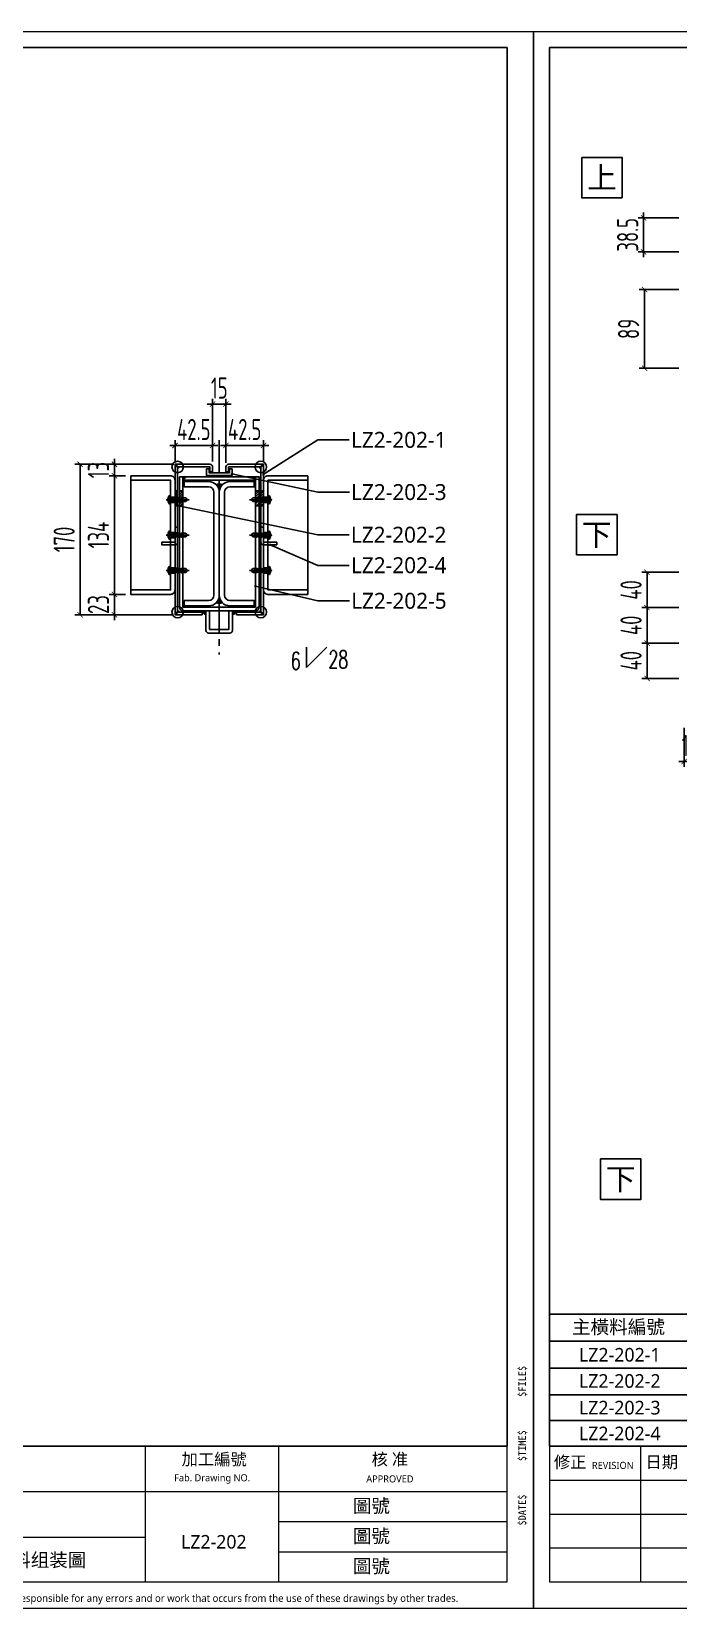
# Model space of a CAD drawing. Extents: x -3378 to 102197, y -3799 to 48702.
# Drawn here: x 10831 to 11562, y 5427 to 7209 of the extents above; entities that cross this region are included whole.
import ezdxf
from ezdxf import colors
from ezdxf.entities.mleader import LeaderData, LeaderLine
from ezdxf.enums import TextEntityAlignment as Align
from ezdxf.math import Vec2, Vec3

# ---------------------------------------------------------------- set-up
doc = ezdxf.new("R2010")
doc.units = 0
doc.set_wipeout_variables(frame=1)
doc.linetypes.add('CENTER', pattern=[2, 1.25, -0.25, 0.25, -0.25])
for name, color, linetype in [('ARR', 6, 'Continuous'), ('DIM', 173, 'Continuous'), ('GM_ANNO_LABL', 4, 'Continuous'), ('GM_ANNO_TEXT', 7, 'Continuous'), ('GM_FILL', 253, 'Continuous'), ('Weld  焊缝', 55, 'Continuous'), ('WELDING', 8, 'Continuous'), ('中心線 CENTER', 6, 'CENTER'), ('剖面線 HATCH', 251, 'Continuous'), ('螺絲 固定五金 FASTENERS', 124, 'Continuous'), ('視覺模型鋁擠型暫替', 4, 'Continuous'), ('註解NOTE', 60, 'Continuous'), ('金屬面材 METAL PANEL', 2, 'Continuous'), ('鋼件', 6, 'Continuous'), ('鐵件', 6, 'Continuous'), ('镀锌钢板', 3, 'Continuous')]:
    doc.layers.add(name, color=color, linetype=linetype)
doc.layers.add('GM_CNST', color=171, linetype='Continuous', lineweight=5, plot=False)
doc.styles.add('CHINESE', font='ros1.shx', dxfattribs={"width": 0.75, "bigfont": 'hztxt.shx'})
doc.styles.add('GM', font='')
doc.styles.get("Standard").update_dxf_attribs({"font": 'romans.shx', "bigfont": 'chinese.shx'})
doc.styles.get('GM').set_extended_font_data('Microsoft JhengHei')
doc.dimstyles.new('F-06', dxfattribs={"dimscale": 6, "dimtxt": 4, "dimasz": 1, "dimexe": 1, "dimexo": 1, "dimgap": 1, "dimtad": 1, "dimdec": 1, "dimzin": 12, "dimdsep": 46, "dimtxsty": 'CHINESE', "dimblk": 'ARCHTICK', "dimcen": 0, "dimclrd": 4, "dimclre": 4, "dimclrt": 1, "dimadec": 0, "dimazin": 3, "dimtfac": 1, "dimtdec": 1, "dimtix": 1, "dimtmove": 2, "dimatfit": 3, "dimfxl": 1, "dimtolj": 1, "dimtzin": 0, "dimarcsym": 0})
pattern_1 = [(45, (6348.55736, -59137.15586), (-0.561266008, 0.561266008), [])]
pattern_2 = [(45.4, (187416.2813, -287724.1997), (-1.356409618, 1.337601566), [])]

# ---------------------------------------------------------------- blocks, each defined once
blk = doc.blocks.new('_ArchTick')
at = {"color": 0, "linetype": 'ByBlock', "const_width": 0.15}
blk.add_lwpolyline([(-0.5, -0.5), (0.5, 0.5)], dxfattribs=at)
blk = doc.blocks.new('*D1174')
at = {"layer": 'Defpoints', "color": 0, "ltscale": 10, "transparency": 16777216}
for p in [(11036.1, 6741.5), (10993.6, 6717.2), (11036.1, 6717.2)]:
    blk.add_point(p, dxfattribs=at)
at = {"layer": 'DIM', "color": 4, "lineweight": -2, "ltscale": 10, "transparency": 16777216}
for p, q in [((10993.6, 6741.5), (10987.6, 6741.5)), ((10993.6, 6723.2), (10993.6, 6747.5)), ((10993.6, 6741.5), (11036.1, 6741.5)), ((11036.1, 6723.2), (11036.1, 6747.5)), ((11036.1, 6741.5), (11042.1, 6741.5))]:
    blk.add_line(p, q, dxfattribs=at)
at = {"layer": 'DIM', "color": 4, "lineweight": -2, "ltscale": 10, "transparency": 16777216, "xscale": 6, "yscale": 6, "zscale": 6}
blk.add_blockref('_ArchTick', (10993.6, 6741.5), dxfattribs=at)
at = {"layer": 'DIM', "color": 4, "lineweight": -2, "ltscale": 10, "transparency": 16777216, "xscale": 6, "yscale": 6, "zscale": 6, "rotation": 180}
blk.add_blockref('_ArchTick', (11036.1, 6741.5), dxfattribs=at)
at = {"layer": 'DIM', "color": 1, "ltscale": 10, "transparency": 16777216, "insert": (11014.8, 6759.5), "char_height": 24, "attachment_point": 5, "style": 'CHINESE'}
blk.add_mtext('\\A1;42.5', dxfattribs=at)
blk = doc.blocks.new('*D1175')
at = {"layer": 'Defpoints', "color": 0, "ltscale": 10, "transparency": 16777216}
for p in [(11051.1, 6788.3), (11036.1, 6717.2), (11051.1, 6717.2)]:
    blk.add_point(p, dxfattribs=at)
at = {"layer": 'DIM', "color": 4, "lineweight": -2, "ltscale": 10, "transparency": 16777216}
for p, q in [((11036.1, 6723.2), (11036.1, 6794.3)), ((11051.1, 6723.2), (11051.1, 6794.3)), ((11036.1, 6788.3), (11030.1, 6788.3)), ((11036.1, 6788.3), (11051.1, 6788.3)), ((11051.1, 6788.3), (11057.1, 6788.3))]:
    blk.add_line(p, q, dxfattribs=at)
at = {"layer": 'DIM', "color": 4, "lineweight": -2, "ltscale": 10, "transparency": 16777216, "xscale": 6, "yscale": 6, "zscale": 6}
blk.add_blockref('_ArchTick', (11036.1, 6788.3), dxfattribs=at)
at = {"layer": 'DIM', "color": 4, "lineweight": -2, "ltscale": 10, "transparency": 16777216, "xscale": 6, "yscale": 6, "zscale": 6, "rotation": 180}
blk.add_blockref('_ArchTick', (11051.1, 6788.3), dxfattribs=at)
at = {"layer": 'DIM', "color": 1, "ltscale": 10, "transparency": 16777216, "insert": (11043.6, 6806.3), "char_height": 24, "attachment_point": 5, "style": 'CHINESE'}
blk.add_mtext('\\A1;15', dxfattribs=at)
blk = doc.blocks.new('*D1176')
at = {"layer": 'Defpoints', "color": 0, "ltscale": 10, "transparency": 16777216}
for p in [(11093.6, 6741.5), (11051.1, 6716), (11093.6, 6717.2)]:
    blk.add_point(p, dxfattribs=at)
at = {"layer": 'DIM', "color": 4, "lineweight": -2, "ltscale": 10, "transparency": 16777216}
for p, q in [((11051.1, 6741.5), (11045.1, 6741.5)), ((11051.1, 6722), (11051.1, 6747.5)), ((11051.1, 6741.5), (11093.6, 6741.5)), ((11093.6, 6723.2), (11093.6, 6747.5)), ((11093.6, 6741.5), (11099.6, 6741.5))]:
    blk.add_line(p, q, dxfattribs=at)
at = {"layer": 'DIM', "color": 4, "lineweight": -2, "ltscale": 10, "transparency": 16777216, "xscale": 6, "yscale": 6, "zscale": 6}
blk.add_blockref('_ArchTick', (11051.1, 6741.5), dxfattribs=at)
at = {"layer": 'DIM', "color": 4, "lineweight": -2, "ltscale": 10, "transparency": 16777216, "xscale": 6, "yscale": 6, "zscale": 6, "rotation": 180}
blk.add_blockref('_ArchTick', (11093.6, 6741.5), dxfattribs=at)
at = {"layer": 'DIM', "color": 1, "ltscale": 10, "transparency": 16777216, "insert": (11072.3, 6759.5), "char_height": 24, "attachment_point": 5, "style": 'CHINESE'}
blk.add_mtext('\\A1;42.5', dxfattribs=at)
blk = doc.blocks.new('_Dot')
at = {"color": 0, "linetype": 'ByBlock', "lineweight": -2}
blk.add_line((-0.5, 0), (-1, 0), dxfattribs=at)
at = {"color": 0, "linetype": 'ByBlock', "const_width": 0.5}
blk.add_lwpolyline([(-0.25, 0, 1), (0.25, 0, 1)], format="xyb", close=True, dxfattribs=at)
blk = doc.blocks.new('A$C38ab07c7')
at = {"layer": '視覺模型鋁擠型暫替', "color": 1, "linetype": 'Continuous'}
for centre in [(22, -2.1, 0), (62, -2.1, 0), (102, -2.1, 0)]:
    blk.add_arc(centre, 3.68, 35.426, 144.574, dxfattribs=at)
at = {"layer": '金屬面材 METAL PANEL', "color": 6, "linetype": 'Continuous'}
blk.add_lwpolyline([(-5, -45), (-5, 0, -0.414214), (0, 5), (124, 5, -0.414214), (129, 0), (129, -45), (124, -45), (124, 0), (0, 0), (0, -45)], format="xyb", close=True, dxfattribs=at)
at = {"layer": '金屬面材 METAL PANEL', "elevation": 0}
for points in [[(19, 0), (19, 5), (25, 5), (25, 0)], [(59, 0), (59, 5), (65, 5), (65, 0)], [(99, 0), (99, 5), (105, 5), (105, 0)]]:
    blk.add_lwpolyline(points, close=True, dxfattribs=at)
at = {"layer": '金屬面材 METAL PANEL', "color": 6, "linetype": 'Continuous'}
blk.add_lwpolyline([(0, -45), (124, -45)], dxfattribs=at)
blk = doc.blocks.new('*D1120')
at = {"layer": 'Defpoints', "color": 0, "ltscale": 10, "transparency": 16777216}
for p in [(10998.3, 6720.2), (10925.1, 6707.2), (10943.6, 6707.2)]:
    blk.add_point(p, dxfattribs=at)
at = {"layer": 'DIM', "color": 4, "lineweight": -2, "ltscale": 10, "transparency": 16777216}
for p, q in [((10992.3, 6720.2), (10919.1, 6720.2)), ((10925.1, 6720.2), (10925.1, 6726.2)), ((10925.1, 6720.2), (10925.1, 6707.2)), ((10937.6, 6707.2), (10919.1, 6707.2)), ((10925.1, 6707.2), (10925.1, 6701.2))]:
    blk.add_line(p, q, dxfattribs=at)
at = {"layer": 'DIM', "color": 4, "lineweight": -2, "ltscale": 10, "transparency": 16777216, "xscale": 6, "yscale": 6, "zscale": 6}
for p, rotation in [((10925.1, 6720.2), 270), ((10925.1, 6707.2), 90)]:
    blk.add_blockref('_ArchTick', p, dxfattribs=dict(at, rotation=rotation))
at = {"layer": 'DIM', "color": 1, "ltscale": 10, "transparency": 16777216, "insert": (10907.1, 6713.7), "char_height": 24, "attachment_point": 5, "rotation": 90, "style": 'CHINESE'}
blk.add_mtext('\\A1;13', dxfattribs=at)
blk = doc.blocks.new('*D1121')
at = {"layer": 'Defpoints', "color": 0, "ltscale": 10, "transparency": 16777216}
for p in [(10943.6, 6707.2), (10925.1, 6573.2), (10943.6, 6573.2)]:
    blk.add_point(p, dxfattribs=at)
at = {"layer": 'DIM', "color": 4, "lineweight": -2, "ltscale": 10, "transparency": 16777216}
for p, q in [((10937.6, 6707.2), (10919.1, 6707.2)), ((10925.1, 6707.2), (10925.1, 6573.2)), ((10937.6, 6573.2), (10919.1, 6573.2))]:
    blk.add_line(p, q, dxfattribs=at)
at = {"layer": 'DIM', "color": 4, "lineweight": -2, "ltscale": 10, "transparency": 16777216, "xscale": 6, "yscale": 6, "zscale": 6}
for p, rotation in [((10925.1, 6707.2), 90), ((10925.1, 6573.2), 270)]:
    blk.add_blockref('_ArchTick', p, dxfattribs=dict(at, rotation=rotation))
at = {"layer": 'DIM', "color": 1, "ltscale": 10, "transparency": 16777216, "insert": (10907.1, 6640.2), "char_height": 24, "attachment_point": 5, "rotation": 90, "style": 'CHINESE'}
blk.add_mtext('\\A1;134', dxfattribs=at)
blk = doc.blocks.new('*D1122')
at = {"layer": 'Defpoints', "color": 0, "ltscale": 10, "transparency": 16777216}
for p in [(10943.6, 6573.2), (10925.1, 6550.2), (10997.8, 6550.2)]:
    blk.add_point(p, dxfattribs=at)
at = {"layer": 'DIM', "color": 4, "lineweight": -2, "ltscale": 10, "transparency": 16777216}
for p, q in [((10925.1, 6573.2), (10925.1, 6579.2)), ((10937.6, 6573.2), (10919.1, 6573.2)), ((10925.1, 6573.2), (10925.1, 6550.2)), ((10991.8, 6550.2), (10919.1, 6550.2)), ((10925.1, 6550.2), (10925.1, 6544.2))]:
    blk.add_line(p, q, dxfattribs=at)
at = {"layer": 'DIM', "color": 4, "lineweight": -2, "ltscale": 10, "transparency": 16777216, "xscale": 6, "yscale": 6, "zscale": 6}
for p, rotation in [((10925.1, 6573.2), 270), ((10925.1, 6550.2), 90)]:
    blk.add_blockref('_ArchTick', p, dxfattribs=dict(at, rotation=rotation))
at = {"layer": 'DIM', "color": 1, "ltscale": 10, "transparency": 16777216, "insert": (10907.1, 6561.7), "char_height": 24, "attachment_point": 5, "rotation": 90, "style": 'CHINESE'}
blk.add_mtext('\\A1;23', dxfattribs=at)
blk = doc.blocks.new('*D1123')
at = {"layer": 'Defpoints', "color": 0, "ltscale": 10, "transparency": 16777216}
for p in [(10886.3, 6720.2), (10945.6, 6720.2), (10945.4, 6550.2)]:
    blk.add_point(p, dxfattribs=at)
at = {"layer": 'DIM', "color": 4, "lineweight": -2, "ltscale": 10, "transparency": 16777216}
for p, q in [((10939.6, 6720.2), (10880.3, 6720.2)), ((10886.3, 6550.2), (10886.3, 6720.2)), ((10939.4, 6550.2), (10880.3, 6550.2))]:
    blk.add_line(p, q, dxfattribs=at)
at = {"layer": 'DIM', "color": 4, "lineweight": -2, "ltscale": 10, "transparency": 16777216, "xscale": 6, "yscale": 6, "zscale": 6}
for p, rotation in [((10886.3, 6720.2), 90), ((10886.3, 6550.2), 270)]:
    blk.add_blockref('_ArchTick', p, dxfattribs=dict(at, rotation=rotation))
at = {"layer": 'DIM', "color": 1, "ltscale": 10, "transparency": 16777216, "insert": (10868.3, 6635.2), "char_height": 24, "attachment_point": 5, "rotation": 90, "style": 'CHINESE'}
blk.add_mtext('\\A1;170', dxfattribs=at)
blk = doc.blocks.new('A$C20AE7E0D')
at = {"layer": 'ARR', "color": 0, "linetype": 'CENTER', "ltscale": 0.87}
blk.add_line((21, 0), (-5.1, 0), dxfattribs=at)
at = {"layer": 'ARR', "color": 0, "linetype": 'ByBlock', "ltscale": 0.3}
for p, q in [((-1.6, -4.5), (-1.6, 4.5)), ((0.5, 2.2), (1.1, 1.9)), ((0.7, 2.1), (1.6, -2.5)), ((1.9, 1.9), (1.1, 1.9)), ((2.2, 2.5), (3.2, -2.5)), ((3.5, 1.9), (2.7, 1.9)), ((3.8, 2.5), (4.8, -2.5)), ((5.1, 1.9), (4.3, 1.9)), ((5.4, 2.5), (6.4, -2.5)), ((6.8, 1.9), (5.9, 1.9)), ((7.2, 2.5), (8.2, -2.5)), ((8.4, 1.9), (7.7, 1.9)), ((8.7, 2.5), (9.7, -2.5)), ((10.1, 1.9), (9.2, 1.9)), ((10.5, 2.5), (11.5, -2.5)), ((11.7, 1.9), (11, 1.9)), ((12.1, 2.5), (12.7, -0.6)), ((17.1, 2.1), (12.5, 2.1)), ((18.8, 0.1), (17.1, 2.1)), ((18.8, 0.1), (18.9, 0.1)), ((19, 0), (19, 0)), ((2.1, -1.9), (2.9, -1.9)), ((3.7, -1.9), (4.5, -1.9)), ((5.3, -1.9), (6.1, -1.9)), ((6.9, -1.9), (7.8, -1.9)), ((8.7, -1.9), (9.4, -1.9)), ((10.2, -1.9), (11.1, -1.9)), ((11.9, -2.1), (15.9, -2.1)), ((18.8, -0.1), (17.1, -2.1)), ((18.8, -0.1), (18.9, -0.1))]:
    blk.add_line(p, q, dxfattribs=at)
blk.add_lwpolyline([(-3, -0.5, 0.134476), (-1.6, -4.5), (-0.6, -4.5, 0.198912), (-0.4, -4.4), (-0.1, -4.1, 0.198912), (0, -3.9), (0, 3.9, 0.198912), (-0.1, 4.1), (-0.4, 4.4, 0.198912), (-0.6, 4.5), (-1.6, 4.5, 0.134562), (-3, 0.5), (-2.5, 0.5), (-2.5, -0.5), (-3, -0.5)], format="xyb", dxfattribs=at)
blk.add_lwpolyline([(1.1, 1.9), (2.1, -1.9), (1.8, -2.5), (1.6, -2.5), (1.3, -1.9), (0.3, 1.9), (0.5, 2.2)], dxfattribs=at)
for points in [[(3.2, -2.5), (2.9, -1.9), (1.9, 1.9), (2.2, 2.5), (2.4, 2.5), (2.7, 1.9), (3.7, -1.9), (3.4, -2.5)], [(4.8, -2.5), (4.5, -1.9), (3.5, 1.9), (3.8, 2.5), (4, 2.5), (4.3, 1.9), (5.3, -1.9), (5, -2.5)], [(6.4, -2.5), (6.1, -1.9), (5.1, 1.9), (5.4, 2.5), (5.6, 2.5), (5.9, 1.9), (6.9, -1.9), (6.6, -2.5)], [(8.2, -2.5), (7.8, -1.9), (6.8, 1.9), (7.2, 2.5), (7.3, 2.5), (7.7, 1.9), (8.7, -1.9), (8.3, -2.5)], [(9.7, -2.5), (9.4, -1.9), (8.4, 1.9), (8.7, 2.5), (8.9, 2.5), (9.2, 1.9), (10.2, -1.9), (9.9, -2.5)], [(11.5, -2.5), (11.1, -1.9), (10.1, 1.9), (10.5, 2.5), (10.6, 2.5), (11, 1.9), (12, -1.9), (11.6, -2.5)], [(12.1, 2.5), (11.7, 1.9), (12.7, -0.6), (12.5, 2.1), (12.2, 2.5)]]:
    blk.add_lwpolyline(points, close=True, dxfattribs=at)
for centre, radius, start, end in [((0.7, 3.1), 0.874, 220.3388, 257.7802), ((13.9, -0.3), 1.2, 56.152, 236.152), ((17.9, 6.9), 7.01, 241.6458, 278.008), ((18.9, 1.7), 1.82, 168.8617, 267.6865), ((18.9, 0), 0.05, 0, 90), ((1.2, -3.3), 1.44, 84.7312, 144.22), ((16.5, 4.9), 7.01, 241.6458, 274.9541), ((18.9, 0), 0.05, 270, 0)]:
    blk.add_arc(centre, radius, start, end, dxfattribs=at)
blk = doc.blocks.new('*U77')
at = {"color": 0, "linetype": 'ByBlock'}
blk.add_blockref('A$C20AE7E0D', (0, 0), dxfattribs=at)
blk = doc.blocks.new('grtgr')
for radius in [1.58, 1.28, 0.984, 0.684]:
    blk.add_arc((-2.1, -2.1), radius, 180, 270)
at = {"layer": '金屬面材 METAL PANEL'}
blk.add_lwpolyline([(-2.1, -2.8), (-0.6, -1.3, 0.957839), (-1.3, -0.6), (-2.8, -2.1)], format="xyb", dxfattribs=at)
blk = doc.blocks.new('*U908')
at = {"layer": 'Weld  焊缝'}
for centre, end in [((3, 0), 180), ((6, 0), 120), ((9, 0), 120), ((12, 0), 120), ((15, 0), 120), ((18, 0), 120), ((21, 0), 120), ((24, 0), 120), ((27, 0), 120), ((30, 0), 120), ((33, 0), 120), ((36, 0), 120), ((39, 0), 120), ((42, 0), 120), ((45, 0), 120), ((48, 0), 120), ((51, 0), 120), ((54, 0), 120)]:
    blk.add_arc(centre, 3, 0, end, dxfattribs=at)
blk = doc.blocks.new('*D1202')
at = {"layer": 'Defpoints', "color": 0, "ltscale": 10, "transparency": 16777216}
for p in [(11568.8, 6998.7, 0), (11523, 6960.2), (11568.8, 6960.2)]:
    blk.add_point(p, dxfattribs=at)
at = {"layer": 'DIM', "color": 4, "lineweight": -2, "ltscale": 10, "transparency": 16777216}
for p, q in [((11523, 6998.7), (11523, 7004.7)), ((11562.8, 6998.7), (11517, 6998.7)), ((11523, 6998.7), (11523, 6960.2)), ((11562.8, 6960.2), (11517, 6960.2)), ((11523, 6960.2), (11523, 6954.2))]:
    blk.add_line(p, q, dxfattribs=at)
at = {"layer": 'DIM', "color": 4, "lineweight": -2, "ltscale": 10, "transparency": 16777216, "xscale": 6, "yscale": 6, "zscale": 6}
for p, rotation in [((11523, 6998.7), 270), ((11523, 6960.2), 90)]:
    blk.add_blockref('_ArchTick', p, dxfattribs=dict(at, rotation=rotation))
at = {"layer": 'DIM', "color": 1, "ltscale": 10, "transparency": 16777216, "insert": (11505, 6979.5), "char_height": 24, "attachment_point": 5, "rotation": 90, "style": 'CHINESE'}
blk.add_mtext('\\A1;38.5', dxfattribs=at)
blk = doc.blocks.new('*D1147')
at = {"layer": 'Defpoints', "color": 0, "ltscale": 10, "transparency": 16777216}
for p in [(11524.1, 6917.7), (11568.8, 6917.7, 0), (11568.8, 6828.7, 0)]:
    blk.add_point(p, dxfattribs=at)
at = {"layer": 'DIM', "color": 4, "lineweight": -2, "ltscale": 10, "transparency": 16777216}
for p, q in [((11562.8, 6917.7), (11518.1, 6917.7)), ((11524.1, 6828.7), (11524.1, 6917.7)), ((11562.8, 6828.7), (11518.1, 6828.7))]:
    blk.add_line(p, q, dxfattribs=at)
at = {"layer": 'DIM', "color": 4, "lineweight": -2, "ltscale": 10, "transparency": 16777216, "xscale": 6, "yscale": 6, "zscale": 6}
for p, rotation in [((11524.1, 6917.7), 90), ((11524.1, 6828.7), 270)]:
    blk.add_blockref('_ArchTick', p, dxfattribs=dict(at, rotation=rotation))
at = {"layer": 'DIM', "color": 1, "ltscale": 10, "transparency": 16777216, "insert": (11506.1, 6873.2), "char_height": 24, "attachment_point": 5, "rotation": 90, "style": 'CHINESE'}
blk.add_mtext('\\A1;89', dxfattribs=at)
blk = doc.blocks.new('*D1152')
at = {"layer": 'Defpoints', "color": 0, "ltscale": 10, "transparency": 16777216}
for p in [(11568.8, 6598.2, 0), (11526.9, 6558.2), (11568.8, 6558.2, 0)]:
    blk.add_point(p, dxfattribs=at)
at = {"layer": 'DIM', "color": 4, "lineweight": -2, "ltscale": 10, "transparency": 16777216}
for p, q in [((11562.8, 6598.2), (11520.9, 6598.2)), ((11526.9, 6598.2), (11526.9, 6558.2)), ((11562.8, 6558.2), (11520.9, 6558.2))]:
    blk.add_line(p, q, dxfattribs=at)
at = {"layer": 'DIM', "color": 4, "lineweight": -2, "ltscale": 10, "transparency": 16777216, "xscale": 6, "yscale": 6, "zscale": 6}
for p, rotation in [((11526.9, 6598.2), 90), ((11526.9, 6558.2), 270)]:
    blk.add_blockref('_ArchTick', p, dxfattribs=dict(at, rotation=rotation))
at = {"layer": 'DIM', "color": 1, "ltscale": 10, "transparency": 16777216, "insert": (11508.9, 6578.2), "char_height": 24, "attachment_point": 5, "rotation": 90, "style": 'CHINESE'}
blk.add_mtext('\\A1;40', dxfattribs=at)
blk = doc.blocks.new('*D1153')
at = {"layer": 'Defpoints', "color": 0, "ltscale": 10, "transparency": 16777216}
for p in [(11568.8, 6558.2, 0), (11526.9, 6518.2), (11568.8, 6518.2, 0)]:
    blk.add_point(p, dxfattribs=at)
at = {"layer": 'DIM', "color": 4, "lineweight": -2, "ltscale": 10, "transparency": 16777216}
for p, q in [((11562.8, 6558.2), (11520.9, 6558.2)), ((11526.9, 6558.2), (11526.9, 6518.2)), ((11562.8, 6518.2), (11520.9, 6518.2))]:
    blk.add_line(p, q, dxfattribs=at)
at = {"layer": 'DIM', "color": 4, "lineweight": -2, "ltscale": 10, "transparency": 16777216, "xscale": 6, "yscale": 6, "zscale": 6}
for p, rotation in [((11526.9, 6558.2), 90), ((11526.9, 6518.2), 270)]:
    blk.add_blockref('_ArchTick', p, dxfattribs=dict(at, rotation=rotation))
at = {"layer": 'DIM', "color": 1, "ltscale": 10, "transparency": 16777216, "insert": (11508.9, 6538.2), "char_height": 24, "attachment_point": 5, "rotation": 90, "style": 'CHINESE'}
blk.add_mtext('\\A1;40', dxfattribs=at)
blk = doc.blocks.new('*D1154')
at = {"layer": 'Defpoints', "color": 0, "ltscale": 10, "transparency": 16777216}
for p in [(11568.8, 6518.2, 0), (11526.9, 6478.2), (11568.8, 6478.2, 0)]:
    blk.add_point(p, dxfattribs=at)
at = {"layer": 'DIM', "color": 4, "lineweight": -2, "ltscale": 10, "transparency": 16777216}
for p, q in [((11562.8, 6518.2), (11520.9, 6518.2)), ((11526.9, 6518.2), (11526.9, 6478.2)), ((11562.8, 6478.2), (11520.9, 6478.2))]:
    blk.add_line(p, q, dxfattribs=at)
at = {"layer": 'DIM', "color": 4, "lineweight": -2, "ltscale": 10, "transparency": 16777216, "xscale": 6, "yscale": 6, "zscale": 6}
for p, rotation in [((11526.9, 6518.2), 90), ((11526.9, 6478.2), 270)]:
    blk.add_blockref('_ArchTick', p, dxfattribs=dict(at, rotation=rotation))
at = {"layer": 'DIM', "color": 1, "ltscale": 10, "transparency": 16777216, "insert": (11508.9, 6498.2), "char_height": 24, "attachment_point": 5, "rotation": 90, "style": 'CHINESE'}
blk.add_mtext('\\A1;40', dxfattribs=at)
blk = doc.blocks.new('*D1128')
at = {"layer": 'Defpoints', "color": 0, "ltscale": 10, "transparency": 16777216}
for p in [(11568.8, 6428.2, 0), (11582.8, 6428.2), (11582.8, 6384.3)]:
    blk.add_point(p, dxfattribs=at)
at = {"layer": 'DIM', "color": 4, "lineweight": -2, "ltscale": 10, "transparency": 16777216}
for p, q in [((11568.8, 6422.2), (11568.8, 6378.3)), ((11582.8, 6422.2), (11582.8, 6378.3)), ((11568.8, 6384.3), (11562.8, 6384.3)), ((11568.8, 6384.3), (11582.8, 6384.3)), ((11582.8, 6384.3), (11588.8, 6384.3))]:
    blk.add_line(p, q, dxfattribs=at)
at = {"layer": 'DIM', "color": 4, "lineweight": -2, "ltscale": 10, "transparency": 16777216, "xscale": 6, "yscale": 6, "zscale": 6}
blk.add_blockref('_ArchTick', (11568.8, 6384.3), dxfattribs=at)
at = {"layer": 'DIM', "color": 4, "lineweight": -2, "ltscale": 10, "transparency": 16777216, "xscale": 6, "yscale": 6, "zscale": 6, "rotation": 180}
blk.add_blockref('_ArchTick', (11582.8, 6384.3), dxfattribs=at)
at = {"layer": 'DIM', "color": 1, "ltscale": 10, "transparency": 16777216, "insert": (11575.8, 6402.3), "char_height": 24, "attachment_point": 5, "style": 'CHINESE'}
blk.add_mtext('\\A1;14', dxfattribs=at)
blk = doc.blocks.new('TK')
at = {"lineweight": 0}
for p, q in [((20.2, 5), (20.2, 30.55)), ((346.92, 5), (346.92, 30.55)), ((372, 5), (372, 30.55)), ((3, 24.16), (87.7, 24.16)), ((261.93, 22.04), (415, 22.04)), ((3, 17.78), (174.58, 17.78)), ((372, 16.36), (415, 16.36)), ((261.93, 13.43), (346.92, 13.43)), ((3, 11.39), (87.7, 11.39)), ((372, 10.68), (415, 10.68))]:
    blk.add_line(p, q, dxfattribs=at)
at = {"lineweight": 0, "flags": 128}
blk.add_lwpolyline([(3, 30.55), (415, 30.55)], dxfattribs=at)
at = {"lineweight": 0}
blk.add_3dface([(3, 5), (415, 5), (415, 294), (3, 294)], dxfattribs=at)
at = {"layer": 'GM_CNST'}
blk.add_lwpolyline([(3, 294), (415, 294), (415, 30.55), (3, 30.55)], close=True, dxfattribs=at)
at = {"layer": 'GM_CNST', "linetype": 'Continuous', "lineweight": 0}
blk.add_3dface([(420, 0), (0, 0), (0, 297), (420, 297)], dxfattribs=at)
at = {"layer": 'GM_ANNO_TEXT', "linetype": 'Continuous', "lineweight": 13, "char_height": 1.4309, "rotation": 90, "line_spacing_factor": 0.725792, "style": 'GM'}
for s, insert, attachment_point in [('\\f細明體|b0|i0|c136|p54;$FILE$', (417.96, 39.85), 4), ('\\f細明體|b0|i0|c136|p54;$TIME$', (417.96, 30.65), 5), ('\\f細明體|b0|i0|c136|p54;$DATE$', (417.96, 21.45), 6)]:
    blk.add_mtext(s, dxfattribs=dict(at, insert=insert, attachment_point=attachment_point))
at = {"layer": 'GM_ANNO_TEXT', "linetype": 'Continuous', "char_height": 2.249, "attachment_point": 5, "line_spacing_factor": 0.725792, "style": 'GM'}
for s, insert in [('修正', (6.88, 27.45)), ('日期', (24.13, 27.45)), (' 加工編號', (359.46, 27.97)), ('核 准', (392.93, 27.97))]:
    blk.add_mtext(s, dxfattribs=dict(at, insert=insert))
at = {"layer": 'GM_ANNO_TEXT', "attachment_point": 5, "style": 'GM'}
for s, insert, char_height in [('REVISION', (14.91, 26.94), 1.329), ('Fab. Drawing NO.', (359.46, 24.39), 1.3287), ('APPROVED', (392.93, 24.39), 1.329)]:
    blk.add_mtext(s, dxfattribs=dict(at, insert=insert, char_height=char_height))
at = {"layer": 'GM_ANNO_TEXT', "linetype": 'Continuous', "lineweight": 0, "insert": (405.81, 1.7), "char_height": 1.37984, "attachment_point": 6, "line_spacing_factor": 0.725792, "style": 'GM'}
blk.add_mtext('GoMore will not be responsible for any errors and or work that occurs from the use of these drawings by other trades.', dxfattribs=at)
at = {"layer": 'GM_ANNO_TEXT', "style": 'GM'}
for tag, p in [('業主', (283.43, 26.37)), ('圖名', (283.48, 9.14))]:
    blk.add_attdef(tag, text='', height=2.56, dxfattribs=at).set_placement(p, align=Align.MIDDLE_LEFT)
for tag, p in [('繪圖者', (109.3, 23.05)), ('比例尺', (166.71, 23.04)), ('設計者', (109.3, 9.56)), ('單位', (138.49, 9.62)), ('日期', (166.62, 9.45))]:
    blk.add_attdef(tag, text='', height=2.56, dxfattribs=at).set_placement(p, align=Align.CENTER)
for p in [(389.45, 19.37), (389.45, 13.69), (359.78, 12.56), (389.45, 8.01)]:
    blk.add_attdef('加工編號', text='', height=2.56, dxfattribs=at).set_placement(p, align=Align.MIDDLE)
blk = doc.blocks.new('*U1277')
blk.add_wipeout([(-1.6, 1.6), (1.6, 1.6), (1.6, -1.6), (-1.6, -1.6)])
blk.add_lwpolyline([(-1.6, 1.6), (1.6, 1.6), (1.6, -1.6), (-1.6, -1.6)], close=True)
at = {"layer": 'GM_ANNO_TEXT', "ltscale": 0.3, "style": 'GM', "flags": 8}
blk.add_attdef('01', text='', height=1.73, dxfattribs=at).set_placement((0, 0), align=Align.MIDDLE_CENTER)
blk = doc.blocks.new('*U1278')
blk.add_wipeout([(-1.6, 1.6), (1.6, 1.6), (1.6, -1.6), (-1.6, -1.6)])
blk.add_lwpolyline([(-1.6, 1.6), (1.6, 1.6), (1.6, -1.6), (-1.6, -1.6)], close=True)
at = {"layer": 'GM_ANNO_TEXT', "ltscale": 0.3, "style": 'GM', "flags": 8}
blk.add_attdef('01', text='', height=1.73, dxfattribs=at).set_placement((0, 0), align=Align.MIDDLE_CENTER)

msp = doc.modelspace()

# ---------------------------------------------------------------- hatches: boundary and pattern name
at = {"layer": '剖面線 HATCH'}
h = msp.add_hatch(dxfattribs=at)
h.set_pattern_fill('ANSI31', color=256, scale=0.6, angle=0.4)
h.set_pattern_definition(pattern_2)
h.paths.add_polyline_path([(10993.587, 6690.376), (10996.587, 6690.376), (10996.587, 6673.378), (10993.587, 6673.378)])
h = msp.add_hatch(dxfattribs=at)
h.set_pattern_fill('ANSI31', color=256, scale=0.6, angle=0.4)
h.set_pattern_definition(pattern_2)
h.paths.add_polyline_path([(10998.587, 6690.377), (11002.587, 6690.376), (11002.587, 6673.378), (10998.587, 6673.378)])
h = msp.add_hatch(dxfattribs=at)
h.set_pattern_fill('ANSI31', color=256, scale=0.6, angle=0.4)
h.set_pattern_definition(pattern_2)
h.paths.add_polyline_path([(11088.592, 6690.377), (11084.592, 6690.376), (11084.592, 6673.378), (11088.592, 6673.378)])
h = msp.add_hatch(dxfattribs=at)
h.set_pattern_fill('ANSI31', color=256, scale=0.6, angle=0.4)
h.set_pattern_definition(pattern_2)
h.paths.add_polyline_path([(11093.591, 6690.376), (11090.591, 6690.376), (11090.591, 6673.378), (11093.591, 6673.378)])
at = {"layer": '鐵件'}
h = msp.add_hatch(dxfattribs=at)
h.set_pattern_fill('ANSI31', color=2, scale=0.25)
h.set_pattern_definition(pattern_1)
h.paths.add_polyline_path([(11002.587, 6706.178), (11002.587, 6702.178), (11006.587, 6706.178)])
h = msp.add_hatch(dxfattribs=at)
h.set_pattern_fill('ANSI31', color=2, scale=0.25)
h.set_pattern_definition(pattern_1)
h.paths.add_polyline_path([(11080.587, 6706.178), (11084.587, 6702.178), (11084.587, 6706.178)])

# ---------------------------------------------------------------- linework, layer by layer
at = {"color": 1, "elevation": 0}
for points in [[(10993.587, 6690.376), (10996.587, 6690.376), (10996.587, 6673.378), (10993.587, 6673.378)], [(10998.587, 6690.378), (11002.587, 6690.378), (11002.587, 6673.378), (10998.587, 6673.378)], [(11088.592, 6690.378), (11084.592, 6690.378), (11084.592, 6673.378), (11088.592, 6673.378)], [(11093.591, 6690.376), (11090.591, 6690.376), (11090.591, 6673.378), (11093.591, 6673.378)]]:
    msp.add_lwpolyline(points, close=True, dxfattribs=at)
at = {"layer": 'DIM', "ltscale": 10}
for p, q in [((11142.241, 6513.483, 0), (11142.241, 6490.443, 0)), ((11142.241, 6490.443, 0), (11165.281, 6513.483, 0))]:
    msp.add_line(p, q, dxfattribs=at)
at = {"layer": 'GM_ANNO_LABL', "color": 4, "ltscale": 10, "elevation": 0}
msp.add_lwpolyline([(11203.568, 6513.638, 0, 0, 0), (11118.067, 6513.588, 0, 0, 0), (11071.758, 6553.594, 5, 0, 0), (11063.556, 6560.206, 0, 0, 0)], format="xyseb", dxfattribs=at)
at = {"layer": 'GM_FILL'}
for p, q in [((11416.793, 5759.635), (12377.194, 5759.635)), ((11416.793, 5729.32), (12377.194, 5729.32)), ((11416.793, 5698.794), (12377.194, 5698.794)), ((11416.793, 5668.651), (12377.194, 5668.651)), ((11416.793, 5639.533), (12377.194, 5639.533)), ((11416.793, 5610.533), (12377.194, 5610.533))]:
    msp.add_line(p, q, dxfattribs=at)
at = {"layer": 'WELDING', "color": 0}
for centre, radius, start, end in [((11043.597, 6691.762, 0), 6.313, 57.621503, 122.885753), ((11043.597, 6691.762, 0), 5.113, 59.772539, 120.904711), ((11043.597, 6691.762, 0), 3.913, 61.441141, 119.50279), ((11043.597, 6691.762, 0), 2.713, 62.031839, 119.40783), ((11043.597, 6569.148, 0), 6.313, 237.114247, 302.378497), ((11043.597, 6569.148, 0), 5.113, 239.095289, 300.227461), ((11043.597, 6569.148, 0), 3.913, 240.49721, 298.558859), ((11043.597, 6569.148, 0), 2.713, 240.59217, 297.968161)]:
    msp.add_arc(centre, radius, start, end, dxfattribs=at)
at = {"layer": '中心線 CENTER', "ltscale": 30}
msp.add_line((11043.583, 6747.58, 0), (11043.6, 6505.223, 0), dxfattribs=at)
at = {"layer": '視覺模型鋁擠型暫替', "color": 2, "linetype": 'Continuous'}
for centre, radius, start, end in [((11028.587, 6554.678, 0), 4, 180, 270), ((11028.587, 6554.678, 0), 3, 180, 270), ((11028.587, 6554.678, 0), 2, 180, 270), ((11028.587, 6554.678, 0), 1, 180, 270), ((11058.587, 6554.678, 0), 1, 270, 0), ((11058.587, 6554.678, 0), 2, 270, 0), ((11058.587, 6554.678, 0), 3, 270, 0), ((11058.587, 6554.678, 0), 4, 270, 0)]:
    msp.add_arc(centre, radius, start, end, dxfattribs=at)
at = {"layer": '註解NOTE'}
for centre in [(10996.585, 6717.171, 0), (11090.587, 6717.178, 0), (10996.608, 6553.171, 0), (11090.587, 6553.178, 0)]:
    msp.add_circle(centre, 6.485, dxfattribs=at)
at = {"layer": '金屬面材 METAL PANEL', "elevation": 0}
for points in [[(10997.291, 6553.178), (11024.087, 6553.178), (11024.087, 6550.178), (10993.587, 6550.178), (10993.587, 6720.178), (11033.087, 6720.178, -0.41421356), (11036.087, 6717.178), (11036.086, 6711.678), (11033.086, 6711.678), (11033.087, 6717.178), (10997.285, 6717.178)], [(11089.903, 6717.178), (11054.087, 6717.178), (11054.086, 6711.678), (11051.086, 6711.678), (11051.087, 6717.178, -0.41421356), (11054.087, 6720.178), (11093.586, 6720.178), (11093.587, 6550.178), (11063.087, 6550.178), (11063.087, 6553.178), (11089.88, 6553.178)]]:
    msp.add_lwpolyline(points, format="xyb", dxfattribs=at)
for points in [[(10996.587, 6716.487), (10996.587, 6553.858)], [(11090.587, 6553.862), (11090.587, 6716.471)]]:
    msp.add_lwpolyline(points, dxfattribs=at)
msp.add_lwpolyline([(11055.087, 6715.003), (11055.086, 6710.678), (11032.086, 6710.678), (11032.087, 6715.003), (11029.087, 6715.003), (11029.086, 6707.678), (11058.086, 6707.678), (11058.087, 6715.003)], close=True, dxfattribs=at)
for points in [[(10978.587, 6632.178), (10993.587, 6632.178), (10993.587, 6649.178), (10996.587, 6649.178), (10996.587, 6632.178, -0.41421356), (10993.587, 6629.178), (10978.587, 6629.178)], [(11108.594, 6632.169), (11093.594, 6632.171), (11093.597, 6649.171), (11090.597, 6649.171), (11090.594, 6632.171, 0.41421356), (11093.594, 6629.171), (11108.594, 6629.169)]]:
    msp.add_lwpolyline(points, format="xyb", close=True, dxfattribs=at)
at = {"layer": '鋼件', "linetype": 'Continuous', "elevation": 0}
for points in [[(11004.058, 6560.205), (11004.058, 6566.205), (11031.558, 6566.205, 0.41421356), (11037.558, 6572.205), (11037.558, 6688.705, 0.41421356), (11031.558, 6694.705), (11004.058, 6694.705), (11004.058, 6700.705), (11031.558, 6700.705, -0.41421356), (11043.558, 6688.705), (11043.558, 6572.205, -0.41421356), (11031.558, 6560.205)], [(11083.058, 6560.205), (11083.058, 6566.205), (11055.558, 6566.205, -0.41421356), (11049.558, 6572.205), (11049.558, 6688.705, -0.41421356), (11055.558, 6694.705), (11083.058, 6694.705), (11083.058, 6700.705), (11055.558, 6700.705, 0.41421356), (11043.558, 6688.705), (11043.558, 6572.205, 0.41421356), (11055.558, 6560.205)]]:
    msp.add_lwpolyline(points, format="xyb", close=True, dxfattribs=at)
at = {"layer": '鐵件', "color": 2, "linetype": 'Continuous', "elevation": 0}
for points in [[(11006.587, 6706.178), (11002.587, 6702.178), (11002.587, 6706.178)], [(11080.587, 6706.178), (11084.587, 6702.178), (11084.587, 6706.178)]]:
    msp.add_lwpolyline(points, close=True, dxfattribs=at)
at = {"layer": '镀锌钢板'}
for p, q in [((10998.587, 6706.178, 0), (10998.587, 6558.678, 0)), ((11002.587, 6706.178, 0), (11002.587, 6558.678, 0)), ((11084.587, 6558.678, 0), (11084.587, 6706.178, 0)), ((11002.587, 6558.678, 0), (11084.587, 6558.678, 0)), ((11002.587, 6554.678, 0), (11084.587, 6554.678, 0))]:
    msp.add_line(p, q, dxfattribs=at)
at = {"layer": '镀锌钢板', "elevation": 0}
for points in [[(11088.587, 6558.678), (11088.587, 6706.178), (11056.587, 6706.178), (11056.587, 6706.178), (11030.587, 6706.178), (11030.587, 6706.178), (10998.587, 6706.178)], [(11084.587, 6702.178), (11060.587, 6702.178), (11060.587, 6702.178), (11026.587, 6702.178), (11026.587, 6702.178), (11002.587, 6702.178)], [(11054.587, 6554.678), (11054.587, 6533.502), (11032.587, 6533.502), (11032.587, 6554.678)]]:
    msp.add_lwpolyline(points, dxfattribs=at)
msp.add_lwpolyline([(11058.587, 6554.678), (11058.587, 6532.502, -0.41421356), (11055.587, 6529.502), (11031.587, 6529.502, -0.41421356), (11028.587, 6532.502), (11028.587, 6554.678)], format="xyb", dxfattribs=at)
at = {"layer": '镀锌钢板'}
for centre, start, end in [((11002.587, 6558.678, 0), 180, 270), ((11084.587, 6558.678, 0), 270, 0)]:
    msp.add_arc(centre, 4, start, end, dxfattribs=at)

# ---------------------------------------------------------------- block references
ref = msp.add_blockref('TK', (8878.793, 5427.217), dxfattribs=dict(xscale=6, yscale=6, zscale=6))
ref.add_attrib('加工編號', '圖號', dxfattribs={"layer": 'GM_ANNO_TEXT', "height": 15.3316, "style": 'GM'}).set_placement((11215.515, 5475.29), align=Align.MIDDLE)
ref.add_attrib('加工編號', '圖號', dxfattribs={"layer": 'GM_ANNO_TEXT', "height": 15.3316, "style": 'GM'}).set_placement((11215.515, 5509.36), align=Align.MIDDLE)
ref.add_attrib('加工編號', '圖號', dxfattribs={"layer": 'GM_ANNO_TEXT', "height": 15.3316, "style": 'GM'}).set_placement((11215.515, 5543.43), align=Align.MIDDLE)
ref.add_attrib('圖名', '鼎越開發商辦新建工程直料组装圖', dxfattribs={"layer": 'GM_ANNO_TEXT', "height": 15.33161, "style": 'GM'}).set_placement((10579.648, 5482.047), align=Align.MIDDLE_LEFT)
ref.add_attrib('加工編號', 'LZ2-202', dxfattribs={"layer": 'GM_ANNO_TEXT', "height": 15.3316, "style": 'GM'}).set_placement((11037.453, 5502.58), align=Align.MIDDLE)
at = {"xscale": 6, "yscale": 6, "zscale": 6}
msp.add_blockref('TK', (11398.793, 5427.217), dxfattribs=at)
at = {"color": 1, "xscale": -1}
for name, p, rotation in [('grtgr', (10994.463, 6719.292, 0), 0.008028716405545921), ('A$C38ab07c7', (11098.586, 6702.183, 0), 90.00802871651442), ('grtgr', (11092.708, 6551.056, 0), 180)]:
    msp.add_blockref(name, p, dxfattribs=dict(at, rotation=rotation))
at = {"color": 1}
msp.add_blockref('grtgr', (11092.708, 6719.299, 0), dxfattribs=at)
for name, p, rotation in [('A$C38ab07c7', (10988.587, 6702.175, 0), 270), ('grtgr', (10994.487, 6551.05, 0), 180.0080287164054)]:
    msp.add_blockref(name, p, dxfattribs=dict(at, rotation=rotation))
at = {"layer": 'Weld  焊缝', "xscale": 0.5, "yscale": 0.5, "zscale": 0.5}
for p in [(11004.058, 6700.705, 0), (11054.558, 6700.705, 0)]:
    msp.add_blockref('*U908', p, dxfattribs=at)
at = {"layer": 'Weld  焊缝', "xscale": -0.5, "yscale": 0.5, "zscale": 0.5, "rotation": 180}
for p in [(11004.058, 6560.205, 0), (11054.558, 6560.205, 0)]:
    msp.add_blockref('*U908', p, dxfattribs=at)
at = {"layer": '螺絲 固定五金 FASTENERS', "xscale": -1, "rotation": 180}
for p in [(10988.587, 6680.176, 0), (10988.587, 6640.176, 0), (10988.587, 6640.176, 0), (10988.587, 6600.176, 0)]:
    msp.add_blockref('*U77', p, dxfattribs=at)
at = {"layer": '螺絲 固定五金 FASTENERS', "rotation": 180.0080287162054}
for p in [(11098.59, 6680.183, 0), (11098.595, 6640.183, 0), (11098.595, 6640.183, 0), (11098.601, 6600.183, 0)]:
    msp.add_blockref('*U77', p, dxfattribs=at)

# ---------------------------------------------------------------- texts
at = {"layer": 'GM_ANNO_LABL', "color": 4, "ltscale": 5, "width": 0.65}
for s, p in [('6', (11130.015, 6508.019, 0)), ('28', (11178.156, 6509.745, 0))]:
    msp.add_text(s, height=20, dxfattribs=at).set_placement(p, align=Align.TOP_CENTER)
at = {"layer": 'GM_ANNO_TEXT', "ltscale": 0.3, "style": 'GM'}
msp.add_text('主橫料編號', height=15.4077, dxfattribs=at).set_placement((11442.108, 5737.665))
at = {"layer": 'GM_ANNO_TEXT', "style": 'GM'}
for s, p in [('LZ2-202-1 ', (11449.961, 5706.188)), ('LZ2-202-2 ', (11449.961, 5676.578)), ('LZ2-202-3', (11449.961, 5646.436)), ('LZ2-202-4', (11449.961, 5617.29))]:
    msp.add_text(s, height=15.4077, dxfattribs=at).set_placement(p)

# ---------------------------------------------------------------- dimensions: what is measured, and where the dimension line sits
at = {"layer": 'DIM', "ltscale": 10}
for base, p1, p2, angle, picture, middle in [((11523.027, 6960.227, 0), (11568.783, 6998.727, 0), (11568.783, 6960.227, 0), 90, '*D1202', (11505.027, 6979.477, 0)), ((11524.063, 6917.727), (11568.783, 6828.727, 0), (11568.783, 6917.727, 0), 90, '*D1147', (11506.063, 6873.227)), ((10886.344, 6720.178, 0), (10945.364, 6550.178, 0), (10945.58, 6720.178, 0), 90, '*D1123', (10868.344, 6635.178, 0)), ((10925.063, 6707.175, 0), (10998.262, 6720.178, 0), (10943.587, 6707.175, 0), 90, '*D1120', (10907.063, 6713.676, 0)), ((10925.063, 6573.175, 0), (10943.587, 6707.175, 0), (10943.587, 6573.175, 0), 90, '*D1121', (10907.063, 6640.175, 0)), ((11526.875, 6558.167, 0), (11568.783, 6598.167, 0), (11568.783, 6558.167, 0), 90, '*D1152', (11508.875, 6578.167, 0)), ((10925.063, 6550.178, 0), (10943.587, 6573.175, 0), (10997.832, 6550.178, 0), 90, '*D1122', (10907.063, 6561.676, 0)), ((11526.875, 6518.182, 0), (11568.783, 6558.167, 0), (11568.783, 6518.182, 0), 90, '*D1153', (11508.875, 6538.175, 0)), ((11526.875, 6478.167, 0), (11568.783, 6518.182, 0), (11568.783, 6478.167, 0), 90, '*D1154', (11508.875, 6498.175, 0)), ((11582.818, 6384.317, 0), (11568.783, 6428.167, 0), (11582.818, 6428.167, 0), 180, '*D1128', (11575.8, 6402.317, 0))]:
    dim = msp.add_linear_dim(base=base, p1=p1, p2=p2, angle=angle, dimstyle='F-06', dxfattribs=at)
    dim.commit()
    dim.dimension.update_dxf_attribs({"geometry": picture, "text_midpoint": middle})
for base, p1, p2, picture, middle in [((11051.087, 6788.343, 0), (11036.086, 6717.233, 0), (11051.087, 6717.178, 0), '*D1175', (11043.587, 6806.343, 0)), ((11036.087, 6741.472, 0), (10993.587, 6717.178, 0), (11036.087, 6717.178, 0), '*D1174', (11014.837, 6759.472, 0)), ((11093.586, 6741.472, 0), (11051.086, 6715.969, 0), (11093.586, 6717.178, 0), '*D1176', (11072.336, 6759.472, 0))]:
    dim = msp.add_linear_dim(base=base, p1=p1, p2=p2, dimstyle='F-06', dxfattribs=at)
    dim.commit()
    dim.dimension.update_dxf_attribs({"geometry": picture, "text_midpoint": middle})

# ---------------------------------------------------------------- leaders
at = {"layer": 'GM_ANNO_LABL'}
ml = msp.add_multileader_mtext('Standard', dxfattribs=at)
ml.set_content('{\\fMicrosoft JhengHei|b0|i0|c136|p34;\\C0;LZ2-202-1}', color=256, style='GM')
ml.set_leader_properties()
ml.set_arrow_properties(name='DOT')
ml.build(insert=Vec2(0, 0))
ml.multileader.update_dxf_attribs({"arrow_head_size": 3})
ctx = ml.context
ctx.base_point, ctx.char_height, ctx.arrow_head_size, ctx.plane_origin = Vec3(11190.459, 6747.639, 0), 18, 3, Vec3(11169.789, 6744.824, 0)
notes = []
notes.append((ctx, [(0, (1, 1, 0), (11154.882, 6747.639, 0), (1, 0), 35.576, [(0, [(11093.586, 6708.852, 0)], 0, [])])]))
ctx.mtext.insert, ctx.mtext.flow_direction = Vec3(11192.459, 6756.79, 0), 5
ml = msp.add_multileader_mtext('Standard', dxfattribs=at)
ml.set_content('{\\fMicrosoft JhengHei|b0|i0|c136|p34;\\C0;LZ2-202-\\fMicrosoft JhengHei|b0|i0|c134|p34;3}', color=256, style='GM')
ml.set_leader_properties()
ml.set_arrow_properties(name='DOT')
ml.build(insert=Vec2(0, 0))
ml.multileader.update_dxf_attribs({"arrow_head_size": 3})
ctx = ml.context
ctx.base_point, ctx.char_height, ctx.arrow_head_size, ctx.plane_origin = Vec3(11190.569, 6688.645, 0), 18, 3, Vec3(11169.789, 6613.74, 0)
notes.append((ctx, [(0, (1, 1, 0), (11154.993, 6688.645, 0), (1, 0), 35.576, [(0, [(11058.086, 6709.299, 0)], 0, [])])]))
ctx.mtext.insert, ctx.mtext.flow_direction = Vec3(11192.569, 6697.796, 0), 5
ml = msp.add_multileader_mtext('Standard', dxfattribs=at)
ml.set_content('{\\fMicrosoft JhengHei|b0|i0|c136|p34;\\C0;LZ2-202-\\fMicrosoft JhengHei|b0|i0|c134|p34;2}', color=256, style='GM')
ml.set_leader_properties()
ml.set_arrow_properties(name='DOT')
ml.build(insert=Vec2(0, 0))
ml.multileader.update_dxf_attribs({"arrow_head_size": 3})
ctx = ml.context
ctx.base_point, ctx.char_height, ctx.arrow_head_size, ctx.plane_origin = Vec3(11190.361, 6640.481, 0), 18, 3, Vec3(11169.789, 6599.225, 0)
notes.append((ctx, [(0, (1, 1, 0), (11154.785, 6640.481, 0), (1, 0), 35.576, [(0, [(10996.587, 6673.378, 0)], 0, [])])]))
ctx.mtext.insert, ctx.mtext.flow_direction = Vec3(11192.361, 6649.632, 0), 5
ml = msp.add_multileader_mtext('Standard', dxfattribs=at)
ml.set_content('{\\fMicrosoft JhengHei|b0|i0|c136|p34;\\C0;LZ2-202-\\fMicrosoft JhengHei|b0|i0|c134|p34;4}', color=256, style='GM')
ml.set_leader_properties()
ml.set_arrow_properties(name='DOT')
ml.build(insert=Vec2(0, 0))
ml.multileader.update_dxf_attribs({"arrow_head_size": 3})
ctx = ml.context
ctx.base_point, ctx.char_height, ctx.arrow_head_size, ctx.plane_origin = Vec3(11190.472, 6605.991, 0), 18, 3, Vec3(11169.789, 6593.127, 0)
notes.append((ctx, [(0, (1, 1, 0), (11154.895, 6605.991, 0), (1, 0), 35.576, [(0, [(11101.094, 6629.17, 0)], 0, [])])]))
ctx.mtext.insert, ctx.mtext.flow_direction = Vec3(11192.472, 6615.142, 0), 5
ml = msp.add_multileader_mtext('Standard', dxfattribs=at)
ml.set_content('{\\fMicrosoft JhengHei|b0|i0|c136|p34;\\C0;LZ2-202-\\fMicrosoft JhengHei|b0|i0|c134|p34;5}', color=256, style='GM')
ml.set_leader_properties()
ml.set_arrow_properties(name='DOT')
ml.build(insert=Vec2(0, 0))
ml.multileader.update_dxf_attribs({"arrow_head_size": 3})
ctx = ml.context
ctx.base_point, ctx.char_height, ctx.arrow_head_size, ctx.plane_origin = Vec3(11190.638, 6565.777, 0), 18, 3, Vec3(11169.789, 6490.872, 0)
notes.append((ctx, [(0, (1, 1, 0), (11155.062, 6565.777, 0), (1, 0), 35.576, [(0, [(11084.587, 6582.529, 0)], 0, [])])]))
ctx.mtext.insert, ctx.mtext.flow_direction = Vec3(11192.638, 6574.929, 0), 5
for ctx, leaders in notes:
    for number, flags, end, landing, length, lines in leaders:
        leader = LeaderData()
        leader.index, (leader.has_last_leader_line, leader.has_dogleg_vector, leader.attachment_direction) = number, flags
        leader.last_leader_point, leader.dogleg_vector, leader.dogleg_length = Vec3(end), Vec3(landing), length
        for number, points, colour, breaks in lines:
            line = LeaderLine()
            line.index, line.vertices, line.color, line.breaks = number, Vec3.list(points), colors.encode_raw_color(colour), breaks
            leader.lines.append(line)
        ctx.leaders.append(leader)

# ---------------------------------------------------------------- next in the draw order: block references
at = {"layer": 'GM_ANNO_LABL', "ltscale": 0.3, "xscale": 14.28571431275816, "yscale": 14.28571431275816, "zscale": 14.28571431275816}
for name, p, values in [('*U1277', (11475.938, 7044.202, 0), {'01': '上'}), ('*U1278', (11497.089, 5912.362, -0.01), {'01': '下'})]:
    msp.add_blockref(name, p, dxfattribs=at).add_auto_attribs(values)
at = {"layer": 'GM_ANNO_LABL', "ltscale": 0.3}
ref = msp.add_blockref('*U1278', (11470.234, 6640.728, 0), dxfattribs=dict(at, xscale=-14.28571431275816, yscale=14.28571431275816, zscale=14.28571431275816))
ref.add_attrib('01', '下', dxfattribs={"layer": 'GM_ANNO_TEXT', "ltscale": 0.3, "height": 24.643, "style": 'GM', "flags": 8}).set_placement((11470.011, 6640.728, 0), align=Align.MIDDLE_CENTER)

doc.saveas('drawing.dxf')
